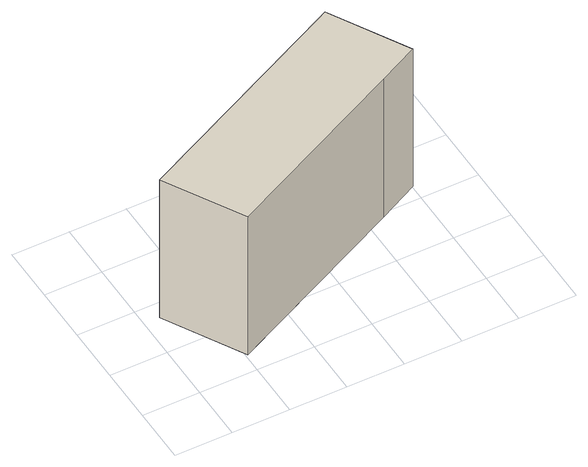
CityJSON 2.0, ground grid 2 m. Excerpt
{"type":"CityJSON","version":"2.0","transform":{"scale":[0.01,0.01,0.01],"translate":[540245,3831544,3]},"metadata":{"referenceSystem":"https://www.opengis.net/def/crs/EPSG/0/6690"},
"CityObjects":{
"building1":{"type":"Building","attributes":{"計測周辺長":23.92,"1/2500図郭":84,"区名":"住之江区","町丁目名称":"南港東４丁目","街区番号":2,"class":"3003","usage":"431","measuredHeight":5.9,"storeysAboveGround":2,"BuildingDetailAttribute.buildingRoofEdgeArea":27.61,"BuildingDetailAttribute.buildingStructureType":"610","BuildingDetailAttribute.buildingStructureOrgType":"2","BuildingDetailAttribute.detailedUsage":"1720","BuildingDetailAttribute.specifiedBuildingCoverageRate":0.6,"BuildingDetailAttribute.surveyYear":2017,"BuildingTsunamiRiskAttribute.description":"1","BuildingTsunamiRiskAttribute.rank":"2","BuildingTsunamiRiskAttribute.depth":0.72,"BuildingHighTideRiskAttribute.description":"1","BuildingHighTideRiskAttribute.rank":"2","BuildingHighTideRiskAttribute.depth":2.9,"BuildingIDAttribute.prefecture":"27","BuildingIDAttribute.city":"27125"},"geometry":[{"type":"Solid","lod":"1","boundaries":[[[[0,1,2,3,4]],[[3,5,6,4]],[[2,7,5,3]],[[1,8,7,2]],[[0,9,8,1]],[[4,6,9,0]],[[5,7,8,9,6]]]]}]}
},
"vertices":[
[859,383,26],[207,70,26],[54,343,26],[850,726,26],[1002,454,26],[850,726,611],[1002,454,611],[54,343,611],[207,70,611],[859,383,611]
]}
